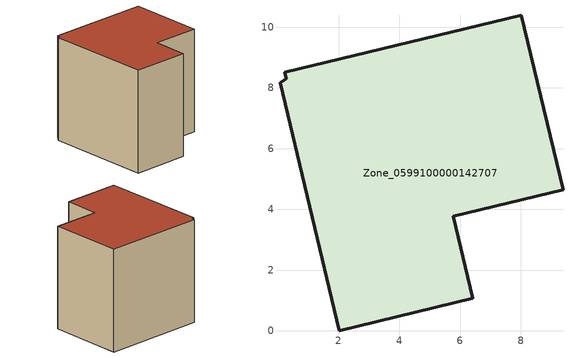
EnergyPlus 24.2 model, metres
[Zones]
Zone_0599100000142707
 floor ground (C_G): 0.28,8.3 0.23,8.52 8.01,10.4 9.39,4.65 5.78,3.77 6.41,1.08 2.03,0 0.07,8.17 z0
 wall outside (C_F): 0.07,8.17 2.03,0 6.41,1.08 5.78,3.77 9.39,4.65 8.01,10.4 0.23,8.52 0.28,8.3 0.07,8.17 z0:8.04
 roof outside (C_R): 0.28,8.3 0.07,8.17 2.03,0 6.41,1.08 5.78,3.77 9.39,4.65 8.01,10.4 0.23,8.52 z8.04
[BUILDING]
Pand.0599100000142707: North Axis=0; Terrain=City; Loads Convergence Tolerance Value=0.04; Temperature Convergence Tolerance Value=0.4; Solar Distribution=FullExterior; Maximum Number of Warmup Days=25; Minimum Number of Warmup Days=1
[Site:Location]
Rotterdam.The.Hague.AP_ZH_NLD Design_Conditions: Latitude=51.96; Longitude=4.45; Time Zone=1; Elevation=-4.5
[SITE:GROUNDTEMPERATURE:BUILDINGSURFACE]
18, 18, 18, 18, 18, 18, 18, 18, 18, 18, 18, 18
[MATERIAL] Thermal Absorptance=0.9; Solar Absorptance=0.7; Visible Absorptance=0.7
Name | Roughness | Thickness | Conductivity | Density | Specific Heat
G.TI.1965-1974 | MediumSmooth | 0.15 | 0.882353 | 540 | 1210
F.TI.1965-1974 | Rough | 0.3 | 0.697674 | 1920 | 840
R.TI.1965-1974 | MediumRough | 0.2 | 0.232558 | 1500 | 1000
[CONSTRUCTION]
C_G: G.TI.1965-1974
C_F: F.TI.1965-1974
C_R: R.TI.1965-1974
[ZONE]
Zone_0599100000142707: Type=1; Multiplier=1; Ceiling Height=Autocalculate; Volume=Autocalculate; Floor Area=autocalculate; Part of Total Floor Area=Yes
[ZONEINFILTRATION:DESIGNFLOWRATE]
Infil_Zone_0599100000142707: Zone or ZoneList or Space or SpaceList=Zone_0599100000142707; Schedule=AlwaysOn; Design Flow Rate Calculation Method=Flow/Area; Flow Rate per Floor Area=0.003; Constant Term Coefficient=1; Temperature Term Coefficient=0; Velocity Term Coefficient=0; Velocity Squared Term Coefficient=0
[HVACTEMPLATE:ZONE:IDEALLOADSAIRSYSTEM]
Zone_0599100000142707: Maximum Heating Supply Air Temperature=50; Minimum Cooling Supply Air Temperature=13; Maximum Heating Supply Air Humidity Ratio=0.0156; Minimum Cooling Supply Air Humidity Ratio=0.0077; Heating Limit=NoLimit; Cooling Limit=NoLimit; Dehumidification Control Type=ConstantSensibleHeatRatio; Cooling Sensible Heat Ratio=0.7; Dehumidification Setpoint=60; Humidification Control Type=None; Humidification Setpoint=30; Outdoor Air Method=None; Outdoor Air Flow Rate per Person=0.00944; Outdoor Air Flow Rate per Zone Floor Area=0; Outdoor Air Flow Rate per Zone=0; Demand Controlled Ventilation Type=None; Outdoor Air Economizer Type=NoEconomizer; Heat Recovery Type=None; Sensible Heat Recovery Effectiveness=0.7; Latent Heat Recovery Effectiveness=0.65
[ZONECONTROL:THERMOSTAT]
ThermostatControl_Zone_0599100000142707: Zone or ZoneList=Zone_0599100000142707; Control Type Schedule=DualSetpointControlType; Control 1=Thermostat_Zone_0599100000142707; Temperature Difference Between Cutout And Setpoint=0
[THERMOSTATSETPOINT:DUALSETPOINT]
Thermostat_Zone_0599100000142707: Heating Setpoint Temperature Schedule=HeatingSetpoint_Zone_0599100000142707; Cooling Setpoint Temperature Schedule=CoolingSetpoint_Zone_0599100000142707
[SCHEDULE:COMPACT]
HeatingSetpoint_Zone_0599100000142707: Through: 12/31, For: AllDays, Until: 24:00, 21
CoolingSetpoint_Zone_0599100000142707: Through: 12/31, For: AllDays, Until: 24:00, 24
DualSetpointControlType: Through: 12/31, For: AllDays, Until: 24:00, 4
AlwaysOn: Through: 12/31, For: AllDays, Until: 24:00, 1
